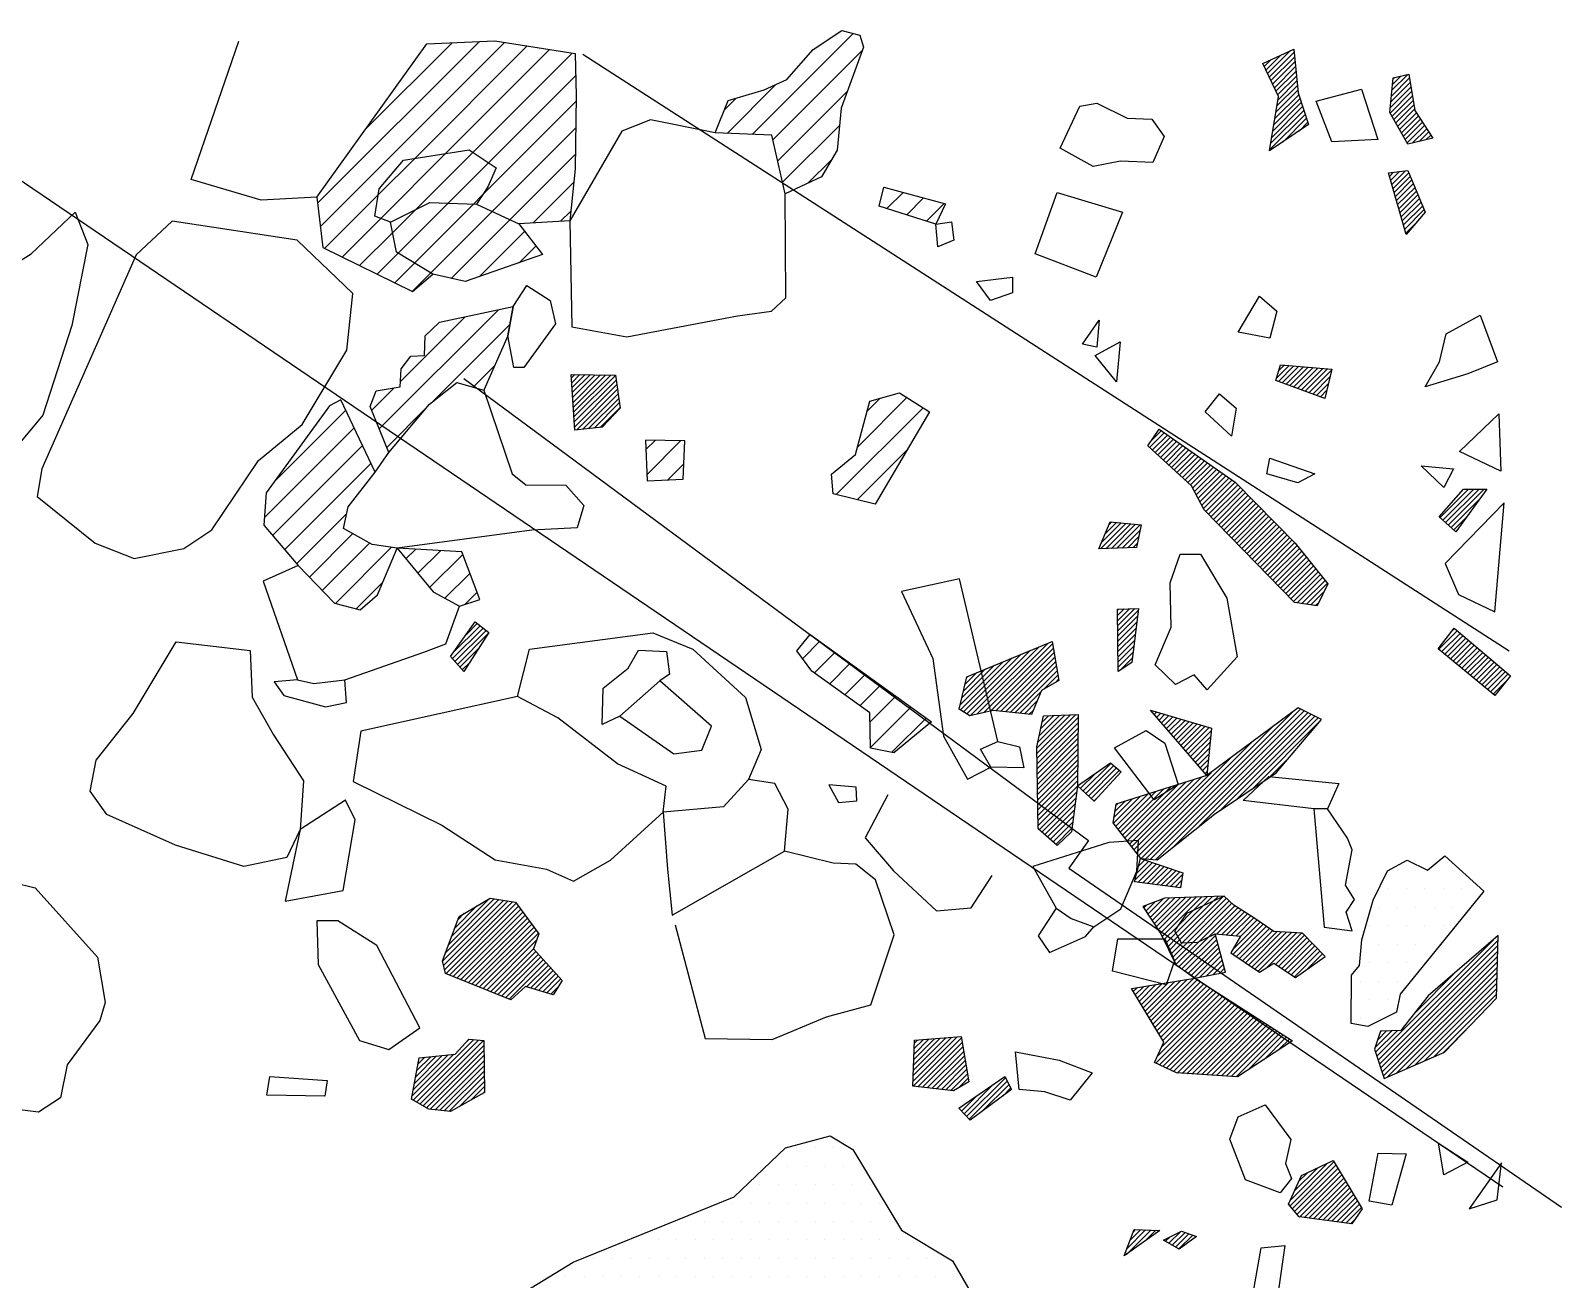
# Model space of a CAD drawing. Header units: metres. Extents: x -0.01 to 2.04, y -21.3 to -18.99.
# Drawn here: x 1.007 to 2.042, y -19.839 to -18.994 of the extents above; entities that cross this region are included whole.
import ezdxf

# ---------------------------------------------------------------- set-up
doc = ezdxf.new("R2010")
doc.units = ezdxf.units.M
doc.header["$LTSCALE"] = 25
doc.header["$MEASUREMENT"] = 0
doc.linetypes.add('STRICHPUNKTX2', pattern=[2, 1, -0.5, 0, -0.5])
doc.layers.get('0').update_dxf_attribs({"linetype": 'CONTINUOUS'})
for name, color, linetype in [('FEUER', 1, 'CONTINUOUS'), ('GRABUNGSGRENZE', 3, 'STRICHPUNKTX2'), ('KNOCHEN', 2, 'CONTINUOUS'), ('KNOCHENSCHRAFF', 2, 'CONTINUOUS'), ('STEINE', 4, 'CONTINUOUS'), ('STEINESCHRAFF', 4, 'CONTINUOUS')]:
    doc.layers.add(name, color=color, linetype=linetype)

# ---------------------------------------------------------------- blocks, each defined once
blk = doc.blocks.new('*X0')
at = {"color": 0}
for p, q in [((120.07, -1911.09), (131.02, -1900.15)), ((120.26, -1912.67), (132.72, -1900.21)), ((123.35, -1906.04), (129.17, -1900.23)), ((126.62, -1908.08), (134.25, -1900.45)), ((128.73, -1907.74), (135.77, -1900.69)), ((130.58, -1907.66), (137.3, -1900.94)), ((131.64, -1908.37), (137.53, -1902.47)), ((131.22, -1910.55), (137.55, -1904.22)), ((131.89, -1911.65), (137.53, -1906.01)), ((124.35, -1912.12), (128.73, -1907.74)), ((126.71, -1911.53), (130.58, -1907.66)), ((133.09, -1912.21), (137.51, -1907.79)), ((124.19, -1910.51), (126.62, -1908.08)), ((128.91, -1911.09), (131.64, -1908.37)), ((134.65, -1912.43), (137.41, -1909.67)), ((120.54, -1914.16), (124.19, -1910.51)), ((130.62, -1911.15), (131.22, -1910.55)), ((125.16, -1913.08), (126.71, -1911.53)), ((125.53, -1914.48), (128.91, -1911.09)), ((126.63, -1915.14), (130.62, -1911.15)), ((127.73, -1915.81), (131.89, -1911.65)), ((136.52, -1912.32), (137.21, -1911.64)), ((121.73, -1914.74), (124.35, -1912.12)), ((129.12, -1916.18), (133.09, -1912.21)), ((131, -1916.07), (134.08, -1913)), ((122.92, -1915.32), (125.16, -1913.08)), ((133.71, -1915.13), (134.85, -1913.99)), ((124.11, -1915.9), (125.53, -1914.48)), ((125.29, -1916.48), (126.63, -1915.14)), ((126.48, -1917.06), (127.73, -1915.81)), ((124.24, -1926.37), (132.31, -1918.3)), ((125.68, -1923.16), (130.06, -1918.78)), ((127.77, -1924.61), (133.1, -1919.28)), ((130.6, -1923.54), (132.05, -1922.09)), ((123.73, -1925.11), (125.25, -1923.59)), ((156.62, -1927.57), (159.95, -1924.24)), ((157.27, -1925.16), (158.14, -1924.29)), ((117.16, -1929.92), (121.98, -1925.1)), ((124.76, -1927.62), (127.52, -1924.86)), ((155.16, -1930.8), (161.04, -1924.93)), ((116.47, -1932.37), (122.55, -1926.29)), ((117.03, -1933.58), (123.12, -1927.49)), ((142.29, -1927.76), (142.93, -1927.13)), ((142.35, -1929.47), (144.66, -1927.16)), ((156.58, -1931.16), (159.98, -1927.75)), ((117.85, -1934.53), (123.69, -1928.69)), ((143.78, -1929.81), (144.86, -1928.74)), ((118.67, -1935.48), (122.04, -1932.11)), ((119.53, -1936.39), (122.46, -1933.45)), ((120.39, -1937.29), (123.6, -1934.08)), ((121.28, -1938.17), (125.07, -1934.38)), ((126.05, -1935.16), (126.71, -1934.51)), ((126.85, -1936.13), (128.38, -1934.61)), ((127.65, -1937.1), (129.89, -1934.86)), ((122.68, -1938.54), (124.48, -1936.74)), ((128.69, -1937.83), (130.38, -1936.14)), ((130.05, -1938.23), (130.87, -1937.42))]:
    blk.add_line(p, q, dxfattribs=at)
blk = doc.blocks.new('*X1')
at = {"color": 0}
for p, q in [((149.48, -1906.44), (156.31, -1899.61)), ((150.87, -1906.81), (156.95, -1900.73)), ((147.78, -1906.37), (151.07, -1903.07)), ((151.2, -1908.24), (155.91, -1903.54)), ((147.6, -1904.78), (148.39, -1903.99)), ((151.53, -1909.68), (155.38, -1905.83)), ((153.25, -1909.73), (154.88, -1908.11)), ((158.6, -1911.45), (159.69, -1910.37)), ((159.94, -1911.88), (161.08, -1910.74)), ((161.28, -1912.31), (162.47, -1911.12)), ((152.88, -1941.92), (154.06, -1940.74)), ((153.68, -1942.89), (155.09, -1941.48)), ((154.71, -1943.63), (156.11, -1942.22)), ((155.74, -1944.37), (157.14, -1942.97)), ((156.77, -1945.1), (158.17, -1943.71)), ((157.44, -1946.2), (159.19, -1944.45)), ((157.48, -1947.93), (160.22, -1945.19)), ((158.93, -1948.25), (161.25, -1945.93))]:
    blk.add_line(p, q, dxfattribs=at)
blk = doc.blocks.new('*X2')
at = {"color": 0}
for p, q in [((184.12, -1901.84), (184.59, -1901.38)), ((184.24, -1902.08), (185.24, -1901.07)), ((184.35, -1902.32), (185.9, -1900.77)), ((184.46, -1902.56), (186.14, -1900.89)), ((184.58, -1902.8), (186.17, -1901.21)), ((184.69, -1903.04), (186.2, -1901.53)), ((184.81, -1903.28), (186.24, -1901.85)), ((184.92, -1903.52), (186.27, -1902.17)), ((185.03, -1903.76), (186.3, -1902.49)), ((192.73, -1903.84), (193.95, -1902.62)), ((192.76, -1903.45), (193.84, -1902.38)), ((192.8, -1903.07), (193.38, -1902.49)), ((192.83, -1902.68), (192.91, -1902.6)), ((184.92, -1904.94), (186.4, -1903.45)), ((184.99, -1904.51), (186.37, -1903.13)), ((185.06, -1904.09), (186.33, -1902.81)), ((192.65, -1904.99), (194.1, -1903.53)), ((192.66, -1904.62), (194.05, -1903.23)), ((192.7, -1904.23), (194, -1902.92)), ((184.63, -1906.64), (186.72, -1904.55)), ((184.7, -1906.21), (186.63, -1904.28)), ((184.77, -1905.79), (186.55, -1904.01)), ((184.84, -1905.36), (186.46, -1903.75)), ((192.78, -1905.21), (194.15, -1903.83)), ((192.9, -1905.44), (194.2, -1904.14)), ((193.03, -1905.66), (194.25, -1904.44)), ((193.16, -1905.89), (194.3, -1904.74)), ((184.49, -1907.49), (186.9, -1905.08)), ((184.56, -1907.06), (186.81, -1904.81)), ((185.4, -1906.93), (186.99, -1905.34)), ((186.48, -1906.21), (187.08, -1905.61)), ((193.29, -1906.11), (194.42, -1904.98)), ((193.42, -1906.34), (194.56, -1905.19)), ((193.55, -1906.56), (194.7, -1905.41)), ((193.67, -1906.79), (194.84, -1905.62)), ((193.8, -1907.01), (194.98, -1905.84)), ((194.14, -1907.03), (195.12, -1906.05)), ((194.6, -1906.92), (195.26, -1906.27)), ((195.07, -1906.81), (195.4, -1906.48)), ((192.76, -1909.83), (193.68, -1908.9)), ((192.6, -1909.28), (192.88, -1908.99)), ((192.68, -1909.55), (193.28, -1908.95)), ((192.84, -1910.1), (193.91, -1909.03)), ((192.92, -1910.37), (194.01, -1909.28)), ((193, -1910.65), (194.12, -1909.52)), ((193.08, -1910.92), (194.22, -1909.77)), ((193.15, -1911.19), (194.33, -1910.02)), ((193.23, -1911.47), (194.43, -1910.27)), ((193.31, -1911.74), (194.53, -1910.52)), ((193.39, -1912.02), (194.64, -1910.77)), ((193.47, -1912.29), (194.74, -1911.02)), ((193.55, -1912.56), (194.85, -1911.27)), ((193.63, -1912.84), (194.95, -1911.52)), ((193.71, -1913.11), (194.42, -1912.41)), ((184.97, -1922.92), (185.81, -1922.07)), ((185.09, -1923.15), (186.14, -1922.1)), ((185.11, -1922.42), (185.49, -1922.04)), ((185.35, -1923.25), (186.46, -1922.13)), ((185.6, -1923.34), (186.79, -1922.16)), ((185.86, -1923.44), (187.11, -1922.19)), ((186.12, -1923.53), (187.44, -1922.22)), ((186.38, -1923.63), (187.76, -1922.25)), ((186.64, -1923.72), (188.09, -1922.27)), ((186.89, -1923.82), (188.41, -1922.3)), ((187.15, -1923.92), (188.67, -1922.39)), ((187.41, -1924.01), (188.57, -1922.85)), ((187.67, -1924.11), (188.46, -1923.31)), ((187.93, -1924.2), (188.35, -1923.77)), ((188.18, -1924.3), (188.25, -1924.23)), ((176.51, -1927.13), (177.16, -1926.49)), ((176.37, -1927.62), (177.36, -1926.63)), ((176.56, -1927.79), (177.57, -1926.78)), ((176.74, -1927.96), (177.78, -1926.92)), ((176.93, -1928.13), (177.99, -1927.07)), ((177.11, -1928.3), (178.2, -1927.21)), ((177.3, -1928.47), (178.41, -1927.36)), ((177.48, -1928.64), (178.62, -1927.5)), ((177.67, -1928.81), (178.82, -1927.65)), ((177.85, -1928.97), (179.03, -1927.79)), ((178.03, -1929.14), (179.24, -1927.94)), ((178.22, -1929.31), (179.45, -1928.08)), ((178.4, -1929.48), (179.66, -1928.23)), ((178.59, -1929.65), (179.87, -1928.37)), ((178.77, -1929.82), (180.08, -1928.52)), ((178.96, -1929.99), (180.28, -1928.66)), ((179.14, -1930.16), (180.49, -1928.81)), ((179.28, -1930.37), (180.7, -1928.95)), ((179.41, -1930.6), (180.91, -1929.1)), ((179.53, -1930.83), (181.12, -1929.24)), ((179.65, -1931.06), (181.33, -1929.39)), ((179.77, -1931.29), (181.54, -1929.53)), ((179.9, -1931.52), (181.75, -1929.68)), ((180.02, -1931.75), (181.95, -1929.82)), ((180.17, -1931.95), (182.16, -1929.97)), ((180.35, -1932.13), (182.34, -1930.14)), ((180.52, -1932.31), (182.51, -1930.32)), ((180.7, -1932.49), (182.69, -1930.5)), ((196.02, -1932.37), (197.95, -1930.44)), ((196.2, -1932.54), (198.3, -1930.44)), ((196.39, -1932.71), (198.66, -1930.44)), ((196.57, -1932.88), (199.01, -1930.44)), ((180.87, -1932.67), (182.86, -1930.68)), ((181.05, -1932.85), (183.04, -1930.86)), ((181.22, -1933.03), (183.21, -1931.03)), ((181.39, -1933.21), (183.39, -1931.21)), ((181.57, -1933.39), (183.57, -1931.39)), ((181.74, -1933.57), (183.74, -1931.57)), ((196.76, -1933.05), (198.69, -1931.12)), ((173.1, -1934.07), (174.45, -1932.73)), ((173.36, -1933.47), (174.13, -1932.7)), ((173.61, -1932.86), (173.81, -1932.66)), ((181.92, -1933.75), (183.92, -1931.75)), ((182.09, -1933.93), (184.09, -1931.92)), ((182.27, -1934.1), (184.27, -1932.1)), ((182.44, -1934.28), (184.44, -1932.28)), ((182.62, -1934.46), (184.62, -1932.46)), ((182.79, -1934.64), (184.79, -1932.64)), ((196.94, -1933.22), (197.77, -1932.39)), ((173.05, -1934.48), (174.77, -1932.76)), ((173.42, -1934.47), (175.09, -1932.79)), ((173.79, -1934.45), (175.42, -1932.82)), ((174.15, -1934.44), (175.74, -1932.85)), ((174.52, -1934.43), (175.71, -1933.23)), ((174.89, -1934.41), (175.62, -1933.68)), ((182.96, -1934.82), (184.97, -1932.82)), ((183.14, -1935), (185.14, -1932.99)), ((183.31, -1935.18), (185.32, -1933.17)), ((183.49, -1935.36), (185.5, -1933.35)), ((183.66, -1935.54), (185.67, -1933.53)), ((183.84, -1935.72), (185.85, -1933.71)), ((175.26, -1934.4), (175.53, -1934.12)), ((184.01, -1935.9), (186.02, -1933.88)), ((184.18, -1936.08), (186.2, -1934.06)), ((184.36, -1936.25), (186.36, -1934.26)), ((184.53, -1936.43), (186.51, -1934.45)), ((184.71, -1936.61), (186.67, -1934.65)), ((184.88, -1936.79), (186.83, -1934.85)), ((185.06, -1936.97), (186.98, -1935.04)), ((185.23, -1937.15), (187.14, -1935.24)), ((185.41, -1937.33), (187.3, -1935.44)), ((185.58, -1937.51), (187.45, -1935.63)), ((185.75, -1937.69), (187.61, -1935.83)), ((185.93, -1937.87), (187.77, -1936.03)), ((186.1, -1938.05), (187.92, -1936.23)), ((186.36, -1938.14), (188.08, -1936.42)), ((186.67, -1938.19), (188.24, -1936.62)), ((186.98, -1938.23), (188.39, -1936.82)), ((187.29, -1938.27), (188.14, -1937.42)), ((174.2, -1938.63), (174.27, -1938.56)), ((174.21, -1939.68), (175.37, -1938.52)), ((174.21, -1939.33), (175.01, -1938.54)), ((174.21, -1938.98), (174.64, -1938.55)), ((174.22, -1940.03), (175.61, -1938.64)), ((187.6, -1938.31), (187.81, -1938.11)), ((174.22, -1940.38), (175.56, -1939.04)), ((174.22, -1940.73), (175.51, -1939.45)), ((174.23, -1941.08), (175.46, -1939.85)), ((196.84, -1940.04), (196.99, -1939.88)), ((164.68, -1945.68), (169.5, -1940.86)), ((165.13, -1945.58), (169.79, -1940.92)), ((174.23, -1941.43), (175.41, -1940.26)), ((174.24, -1941.78), (175.36, -1940.66)), ((195.95, -1941.28), (197.19, -1940.04)), ((196.14, -1941.44), (197.38, -1940.21)), ((196.34, -1941.6), (197.57, -1940.37)), ((196.53, -1941.76), (197.76, -1940.53)), ((196.72, -1941.92), (197.95, -1940.69)), ((196.92, -1942.08), (198.15, -1940.85)), ((197.11, -1942.24), (198.34, -1941.01)), ((163.57, -1945.38), (167.08, -1941.86)), ((163.78, -1945.52), (167.69, -1941.61)), ((164, -1945.65), (168.29, -1941.36)), ((164.22, -1945.78), (168.9, -1941.11)), ((165.59, -1945.48), (169.85, -1941.22)), ((165.97, -1945.45), (169.9, -1941.52)), ((166.29, -1945.48), (169.95, -1941.82)), ((174.24, -1942.13), (175.31, -1941.06)), ((174.24, -1942.48), (175.25, -1941.47)), ((174.36, -1942.72), (175.2, -1941.87)), ((197.3, -1942.4), (198.53, -1941.17)), ((197.5, -1942.56), (198.72, -1941.34)), ((197.69, -1942.72), (198.91, -1941.5)), ((197.88, -1942.88), (199.11, -1941.66)), ((198.08, -1943.04), (199.3, -1941.82)), ((198.27, -1943.2), (199.49, -1941.98)), ((163.56, -1945.03), (166.48, -1942.11)), ((163.67, -1944.57), (165.88, -1942.36)), ((163.78, -1944.11), (165.27, -1942.61)), ((163.89, -1943.64), (164.67, -1942.86)), ((166.61, -1945.51), (170, -1942.13)), ((166.93, -1945.55), (170.05, -1942.43)), ((167.26, -1945.58), (170.11, -1942.73)), ((169.23, -1943.96), (170.16, -1943.03)), ((198.46, -1943.36), (199.68, -1942.14)), ((198.66, -1943.52), (199.87, -1942.31)), ((198.85, -1943.68), (200.07, -1942.47)), ((199.04, -1943.84), (200.26, -1942.63)), ((199.24, -1944), (200.45, -1942.79)), ((199.43, -1944.16), (200.64, -1942.95)), ((164, -1943.18), (164.06, -1943.11)), ((170.04, -1943.5), (170.21, -1943.33)), ((199.62, -1944.32), (200.46, -1943.49)), ((167.58, -1945.61), (168.99, -1944.19)), ((167.9, -1945.64), (168.75, -1944.79)), ((168.22, -1945.67), (168.51, -1945.39))]:
    blk.add_line(p, q, dxfattribs=at)
blk = doc.blocks.new('*X3')
at = {"color": 0}
for p, q in [((168.74, -1947.98), (171.01, -1945.72)), ((168.75, -1948.33), (171.38, -1945.7)), ((168.75, -1948.68), (171.54, -1945.89)), ((168.81, -1947.56), (170.64, -1945.73)), ((168.91, -1947.11), (170.27, -1945.75)), ((169.01, -1946.65), (169.9, -1945.76)), ((169.11, -1946.2), (169.53, -1945.78)), ((176.11, -1955.46), (186.03, -1945.54)), ((176.43, -1955.49), (186.59, -1945.34)), ((176.53, -1945.5), (176.59, -1945.44)), ((176.69, -1945.69), (176.86, -1945.52)), ((176.76, -1955.52), (186.83, -1945.45)), ((176.85, -1945.88), (177.13, -1945.6)), ((177.02, -1946.07), (177.41, -1945.68)), ((177.18, -1946.26), (177.68, -1945.76)), ((177.34, -1946.45), (177.95, -1945.84)), ((177.51, -1946.64), (178.22, -1945.93)), ((177.67, -1946.83), (178.5, -1946.01)), ((177.83, -1947.02), (178.77, -1946.09)), ((177.98, -1954.65), (187.07, -1945.57)), ((178, -1947.21), (179.04, -1946.17)), ((179.75, -1953.23), (187.31, -1945.68)), ((181.22, -1952.12), (187.54, -1945.8)), ((182.29, -1951.4), (187.78, -1945.91)), ((168.76, -1949.03), (171.54, -1946.25)), ((168.76, -1949.37), (171.53, -1946.61)), ((168.77, -1949.72), (171.53, -1946.96)), ((175.79, -1955.43), (184.66, -1946.56)), ((178.16, -1947.4), (179.31, -1946.25)), ((178.32, -1947.59), (179.59, -1946.33)), ((178.49, -1947.78), (179.86, -1946.41)), ((178.65, -1947.97), (180.13, -1946.49)), ((178.82, -1948.16), (180.4, -1946.57)), ((178.98, -1948.35), (180.54, -1946.79)), ((179.14, -1948.54), (180.51, -1947.18)), ((183.36, -1950.69), (187.83, -1946.21)), ((168.78, -1950.07), (171.52, -1947.32)), ((168.78, -1950.42), (171.52, -1947.68)), ((168.79, -1950.76), (171.52, -1948.04)), ((175.62, -1955.25), (183.29, -1947.57)), ((179.31, -1948.73), (180.47, -1947.57)), ((179.47, -1948.92), (180.43, -1947.96)), ((168.79, -1951.11), (171.51, -1948.39)), ((168.8, -1951.46), (171.51, -1948.75)), ((168.81, -1951.81), (171.5, -1949.11)), ((171.86, -1950.87), (173.76, -1948.98)), ((172.05, -1951.04), (173.95, -1949.14)), ((172.23, -1951.21), (174.14, -1949.31)), ((175.46, -1955.05), (181.92, -1948.59)), ((179.63, -1949.11), (180.39, -1948.35)), ((179.8, -1949.3), (180.36, -1948.74)), ((179.96, -1949.49), (180.32, -1949.13)), ((184.43, -1949.97), (185.88, -1948.53)), ((168.81, -1952.15), (171.5, -1949.47)), ((168.82, -1952.5), (171.5, -1949.83)), ((168.82, -1952.85), (171.49, -1950.18)), ((171.68, -1950.71), (172.7, -1949.68)), ((172.42, -1951.38), (174.33, -1949.47)), ((174.84, -1954.26), (178.82, -1950.28)), ((175, -1954.46), (179.33, -1950.12)), ((175.15, -1954.65), (179.85, -1949.96)), ((175.31, -1954.85), (180.55, -1949.61)), ((180.12, -1949.68), (180.28, -1949.53)), ((168.83, -1953.2), (171.49, -1950.54)), ((168.89, -1953.49), (171.43, -1950.95)), ((169.08, -1953.65), (171.38, -1951.36)), ((171.49, -1950.54), (171.51, -1950.52)), ((173.91, -1953.07), (175.73, -1951.24)), ((174.06, -1953.27), (176.25, -1951.08)), ((174.22, -1953.47), (176.76, -1950.92)), ((174.37, -1953.66), (177.28, -1950.76)), ((174.53, -1953.86), (177.79, -1950.6)), ((174.68, -1954.06), (178.31, -1950.44)), ((169.27, -1953.82), (171.32, -1951.76)), ((169.46, -1953.98), (171.27, -1952.17)), ((172.6, -1951.55), (172.76, -1951.39)), ((173.93, -1952.69), (175.22, -1951.41)), ((174, -1952.27), (174.7, -1951.57)), ((174.07, -1951.85), (174.19, -1951.73)), ((169.64, -1954.15), (171.22, -1952.58)), ((169.83, -1954.32), (171.16, -1952.99)), ((170.02, -1954.48), (171.11, -1953.39)), ((175.63, -1955.95), (176.05, -1955.53)), ((175.75, -1955.47), (175.78, -1955.44)), ((175.38, -1956.9), (176.57, -1955.71)), ((175.5, -1956.42), (176.31, -1955.62)), ((175.59, -1957.04), (176.84, -1955.8)), ((175.91, -1957.08), (177.1, -1955.89)), ((176.22, -1957.12), (177.36, -1955.98)), ((176.53, -1957.16), (177.63, -1956.07)), ((176.84, -1957.21), (177.89, -1956.16)), ((177.15, -1957.25), (178.16, -1956.25)), ((177.47, -1957.29), (178.42, -1956.34)), ((177.78, -1957.33), (178.6, -1956.51)), ((178.09, -1957.37), (178.53, -1956.93)), ((178.4, -1957.41), (178.47, -1957.35)), ((178.15, -1960.5), (180.02, -1958.62)), ((178.27, -1960.72), (180.68, -1958.32)), ((178.4, -1960.95), (181.33, -1958.02)), ((178.57, -1961.14), (181.57, -1958.13)), ((178.94, -1961.12), (181.76, -1958.3)), ((179.31, -1961.1), (181.94, -1958.47)), ((179.72, -1961.05), (182.13, -1958.63)), ((178.24, -1960.06), (179.37, -1958.92)), ((180.4, -1960.72), (182.35, -1958.77)), ((180.93, -1960.54), (182.56, -1958.91)), ((181.25, -1960.57), (182.78, -1959.05)), ((181.58, -1960.6), (182.99, -1959.19)), ((181.9, -1960.63), (183.21, -1959.32)), ((182.23, -1960.66), (183.42, -1959.46)), ((182.5, -1960.74), (183.63, -1959.61)), ((181.98, -1961.61), (183.84, -1959.75)), ((182.03, -1961.92), (184.05, -1959.89)), ((182.24, -1962.06), (184.26, -1960.04)), ((182.45, -1962.21), (184.48, -1960.18)), ((182.66, -1962.35), (184.69, -1960.32)), ((182.87, -1962.49), (184.97, -1960.39)), ((183.08, -1962.64), (185.3, -1960.41)), ((183.29, -1962.78), (185.64, -1960.43)), ((183.5, -1962.92), (185.98, -1960.45)), ((183.71, -1963.07), (186.31, -1960.47)), ((184.33, -1962.8), (186.65, -1960.48)), ((184.89, -1962.6), (186.85, -1960.63)), ((185.1, -1962.74), (187.02, -1960.81)), ((185.31, -1962.88), (187.2, -1960.99)), ((185.53, -1963.02), (187.37, -1961.17)), ((185.74, -1963.16), (187.55, -1961.35)), ((185.95, -1963.3), (187.72, -1961.53)), ((186.17, -1963.44), (187.89, -1961.71)), ((191.75, -1968.82), (199.63, -1960.93)), ((191.84, -1969.08), (199.95, -1960.97)), ((191.93, -1969.35), (199.94, -1961.33)), ((192.01, -1969.61), (199.93, -1961.7)), ((187.02, -1962.94), (188.07, -1961.89)), ((192.1, -1969.88), (199.92, -1962.06)), ((192.19, -1970.14), (199.91, -1962.42)), ((176.06, -1965.77), (178.07, -1963.76)), ((176.19, -1965.99), (178.49, -1963.69)), ((176.33, -1966.21), (178.91, -1963.62)), ((176.46, -1966.43), (179.34, -1963.55)), ((176.59, -1966.65), (179.59, -1963.65)), ((176.73, -1966.87), (179.81, -1963.78)), ((192.44, -1970.24), (199.9, -1962.78)), ((193.07, -1969.97), (199.89, -1963.15)), ((193.7, -1969.7), (199.88, -1963.51)), ((194.22, -1965.99), (197.14, -1963.07)), ((175.26, -1964.44), (175.53, -1964.18)), ((175.39, -1964.66), (175.95, -1964.11)), ((175.53, -1964.89), (176.37, -1964.04)), ((175.66, -1965.11), (176.8, -1963.97)), ((175.79, -1965.33), (177.22, -1963.9)), ((175.93, -1965.55), (177.64, -1963.83)), ((176.79, -1969.28), (181.32, -1964.75)), ((176.86, -1967.09), (180.03, -1963.92)), ((176.9, -1968.81), (181.1, -1964.61)), ((176.99, -1967.31), (180.24, -1964.06)), ((177.12, -1967.53), (180.46, -1964.2)), ((177.19, -1968.17), (180.89, -1964.47)), ((177.26, -1967.75), (180.67, -1964.34)), ((194.32, -1969.42), (199.87, -1963.87)), ((194.95, -1969.15), (199.87, -1964.23)), ((195.58, -1968.87), (199.86, -1964.6)), ((177.03, -1969.39), (181.53, -1964.89)), ((177.27, -1969.51), (181.75, -1965.03)), ((177.51, -1969.62), (181.97, -1965.16)), ((177.75, -1969.74), (182.18, -1965.3)), ((177.98, -1969.85), (182.4, -1965.44)), ((178.23, -1969.96), (182.61, -1965.58)), ((178.57, -1969.98), (182.83, -1965.72)), ((178.9, -1970), (183.04, -1965.85)), ((179.23, -1970.02), (183.26, -1965.99)), ((179.56, -1970.04), (183.47, -1966.13)), ((179.9, -1970.06), (183.69, -1966.27)), ((180.23, -1970.08), (183.91, -1966.41)), ((180.56, -1970.1), (184.12, -1966.54)), ((180.9, -1970.12), (184.34, -1966.68)), ((181.23, -1970.14), (184.55, -1966.82)), ((196.21, -1968.6), (198.02, -1966.78)), ((160.37, -1970.5), (163.35, -1967.51)), ((160.37, -1970.85), (163.64, -1967.58)), ((160.38, -1970.13), (162.97, -1967.54)), ((160.39, -1969.77), (162.59, -1967.57)), ((160.41, -1969.4), (162.2, -1967.6)), ((160.42, -1969.03), (161.82, -1967.63)), ((160.43, -1968.67), (161.43, -1967.67)), ((160.44, -1968.3), (161.05, -1967.7)), ((160.46, -1967.94), (160.67, -1967.73)), ((160.69, -1970.89), (163.69, -1967.89)), ((181.56, -1970.17), (184.77, -1966.96)), ((181.89, -1970.19), (184.98, -1967.1)), ((182.23, -1970.21), (185.2, -1967.23)), ((183.06, -1969.72), (185.41, -1967.37)), ((184.09, -1969.05), (185.63, -1967.51)), ((185.12, -1968.37), (185.85, -1967.65)), ((191.63, -1968.23), (192.77, -1967.09)), ((191.66, -1968.55), (193.14, -1967.08)), ((191.81, -1967.7), (192.4, -1967.1)), ((191.98, -1967.17), (192.04, -1967.11)), ((161, -1970.92), (163.74, -1968.19)), ((161.32, -1970.96), (163.79, -1968.49)), ((161.64, -1970.99), (163.84, -1968.8)), ((161.96, -1971.03), (163.89, -1969.1)), ((162.28, -1971.07), (163.94, -1969.4)), ((162.59, -1971.1), (163.99, -1969.71)), ((162.91, -1971.14), (164.04, -1970.01)), ((163.44, -1970.96), (164.09, -1970.31)), ((163.82, -1972.71), (165.79, -1970.73)), ((163.99, -1972.89), (166.61, -1970.27)), ((164.16, -1973.07), (166.73, -1970.5)), ((165.05, -1972.54), (166.86, -1970.73)), ((166.43, -1971.51), (166.98, -1970.96)), ((163.64, -1972.53), (164.66, -1971.51)), ((163.47, -1972.34), (163.53, -1972.28)), ((185.87, -1978.94), (188.84, -1975.97)), ((185.89, -1978.57), (188.4, -1976.06)), ((186.02, -1979.14), (188.97, -1976.19)), ((186.18, -1977.92), (187.72, -1976.38)), ((186.18, -1979.33), (189.11, -1976.41)), ((186.34, -1979.52), (189.24, -1976.63)), ((186.46, -1977.28), (187.05, -1976.7)), ((186.52, -1979.7), (189.37, -1976.85)), ((186.84, -1979.74), (189.51, -1977.07)), ((187.15, -1979.78), (189.64, -1977.29)), ((187.46, -1979.82), (189.77, -1977.51)), ((187.77, -1979.86), (189.91, -1977.73)), ((188.09, -1979.9), (190.04, -1977.95)), ((188.4, -1979.94), (190.17, -1978.17)), ((188.71, -1979.98), (190.31, -1978.39)), ((189.03, -1980.02), (190.44, -1978.61)), ((189.34, -1980.06), (190.58, -1978.83)), ((189.65, -1980.11), (190.71, -1979.05)), ((189.96, -1980.15), (190.27, -1979.84)), ((174.8, -1982.23), (176.45, -1980.58)), ((174.85, -1981.83), (176.1, -1980.57)), ((175.06, -1981.26), (175.76, -1980.56)), ((175.27, -1980.7), (175.42, -1980.55)), ((176.07, -1981.31), (176.79, -1980.59)), ((177.45, -1981.34), (177.76, -1981.04)), ((177.68, -1981.47), (178.46, -1980.69)), ((177.9, -1981.6), (178.77, -1980.74)), ((178.13, -1981.73), (179.03, -1980.83)), ((178.35, -1981.86), (179.29, -1980.92))]:
    blk.add_line(p, q, dxfattribs=at)
blk = doc.blocks.new('*X4')
at = {"color": 0}
for p, q in [((175.97, -1958.78), (176.16, -1958.6)), ((176.11, -1959), (176.73, -1958.38)), ((176.25, -1959.21), (177.29, -1958.17)), ((176.4, -1959.42), (177.69, -1958.12)), ((176.54, -1959.63), (178.06, -1958.11)), ((176.68, -1959.85), (178.43, -1958.09)), ((176.82, -1960.06), (178.8, -1958.08)), ((176.96, -1960.27), (179.16, -1958.07)), ((177.1, -1960.48), (179.53, -1958.05)), ((177.22, -1960.71), (179.9, -1958.04)), ((179.37, -1958.92), (180.26, -1958.03)), ((180.02, -1958.62), (180.63, -1958.01)), ((180.68, -1958.32), (181, -1958)), ((181.33, -1958.02), (181.37, -1957.99)), ((177.34, -1960.95), (178.24, -1960.06)), ((177.45, -1961.19), (178.15, -1960.5)), ((178.56, -1962.91), (180.83, -1960.64)), ((177.57, -1961.43), (178.27, -1960.72)), ((177.69, -1961.67), (178.4, -1960.95)), ((177.8, -1961.9), (178.57, -1961.14)), ((177.92, -1962.14), (178.94, -1961.12)), ((178.03, -1962.38), (179.31, -1961.1)), ((178.15, -1962.62), (179.72, -1961.05)), ((178.35, -1962.77), (180.4, -1960.72)), ((178.76, -1963.06), (180.91, -1960.92)), ((178.97, -1963.21), (180.98, -1961.2)), ((179.18, -1963.36), (181.06, -1961.48)), ((179.38, -1963.51), (181.13, -1961.75)), ((179.77, -1963.47), (181.21, -1962.03)), ((180.21, -1963.38), (181.29, -1962.31)), ((180.65, -1963.3), (181.36, -1962.59)), ((181.09, -1963.21), (181.44, -1962.86))]:
    blk.add_line(p, q, dxfattribs=at)
blk = doc.blocks.new('*X5')
at = {"color": 0}
for p, q in [((137.25, -1922.91), (137.47, -1922.68)), ((137.27, -1923.24), (137.82, -1922.69)), ((137.29, -1923.57), (138.17, -1922.69)), ((137.31, -1923.9), (138.52, -1922.7)), ((137.33, -1924.24), (138.86, -1922.71)), ((137.36, -1924.57), (139.21, -1922.71)), ((137.38, -1924.9), (139.56, -1922.72)), ((137.4, -1925.23), (139.91, -1922.73)), ((137.42, -1925.56), (140.24, -1922.75)), ((137.44, -1925.89), (140.28, -1923.06)), ((137.47, -1926.23), (140.32, -1923.37)), ((137.61, -1926.43), (140.36, -1923.68)), ((138.01, -1926.39), (140.41, -1923.99)), ((138.41, -1926.35), (140.45, -1924.3)), ((138.8, -1926.3), (140.49, -1924.61)), ((139.2, -1926.26), (140.53, -1924.93)), ((129.19, -1941.92), (131.27, -1939.84)), ((129.23, -1941.53), (131.07, -1939.69)), ((130.14, -1940.27), (130.87, -1939.54)), ((129.36, -1942.11), (131.47, -1940)), ((129.53, -1942.3), (131.62, -1940.2)), ((129.69, -1942.48), (131, -1941.17)), ((129.86, -1942.67), (130.39, -1942.14)), ((128.53, -1962.38), (132.65, -1958.27)), ((128.6, -1962.67), (132.96, -1958.31)), ((128.66, -1962.96), (133.26, -1958.36)), ((128.71, -1961.85), (132.34, -1958.22)), ((128.75, -1963.23), (133.52, -1958.46)), ((128.93, -1961.28), (132.03, -1958.17)), ((129.14, -1960.72), (131.7, -1958.15)), ((129, -1963.33), (133.67, -1958.66)), ((129.25, -1963.43), (133.82, -1958.86)), ((129.35, -1960.15), (130.85, -1958.65)), ((129.5, -1963.54), (133.97, -1959.07)), ((129.56, -1959.59), (130, -1959.14)), ((129.75, -1963.64), (134.12, -1959.27)), ((130, -1963.74), (134.27, -1959.47)), ((130.26, -1963.84), (134.42, -1959.68)), ((130.51, -1963.94), (134.57, -1959.88)), ((130.76, -1964.04), (134.72, -1960.08)), ((131.01, -1964.15), (134.87, -1960.29)), ((131.26, -1964.25), (135.02, -1960.49)), ((131.52, -1964.35), (134.89, -1960.97)), ((131.77, -1964.45), (134.7, -1961.52)), ((132.02, -1964.55), (134.85, -1961.72)), ((132.27, -1964.65), (135.02, -1961.91)), ((132.52, -1964.76), (135.18, -1962.1)), ((132.78, -1964.86), (135.35, -1962.28)), ((133.03, -1964.96), (135.52, -1962.47)), ((134.22, -1964.12), (135.69, -1962.65)), ((134.49, -1964.2), (135.85, -1962.84)), ((134.76, -1964.28), (136.02, -1963.02)), ((135.03, -1964.37), (136.19, -1963.21)), ((135.31, -1964.45), (136.36, -1963.4)), ((135.58, -1964.53), (136.53, -1963.58)), ((135.85, -1964.61), (136.37, -1964.09)), ((126.54, -1971.8), (130.65, -1967.69)), ((126.77, -1971.92), (130.97, -1967.72)), ((126.99, -1972.05), (131.29, -1967.76)), ((130.04, -1967.95), (130.33, -1967.66)), ((126.46, -1971.52), (129.3, -1968.68)), ((126.54, -1971.09), (128.91, -1968.72)), ((126.62, -1970.66), (128.51, -1968.76)), ((126.7, -1970.23), (128.12, -1968.8)), ((126.78, -1969.79), (127.73, -1968.85)), ((126.86, -1969.36), (127.33, -1968.89)), ((127.22, -1972.18), (131.32, -1968.08)), ((127.45, -1972.31), (131.33, -1968.43)), ((127.7, -1972.4), (131.33, -1968.77)), ((128.02, -1972.44), (131.34, -1969.12)), ((128.34, -1972.47), (131.34, -1969.47)), ((128.66, -1972.5), (131.35, -1969.82)), ((128.98, -1972.54), (131.35, -1970.17)), ((129.65, -1972.23), (131.36, -1970.52)), ((130.44, -1971.79), (131.36, -1970.87)), ((131.23, -1971.35), (131.37, -1971.22))]:
    blk.add_line(p, q, dxfattribs=at)
blk = doc.blocks.new('*X10')
at = {"color": 0}
for p, q in [((152.5, -1975), (152.5, -1975)), ((153.75, -1975), (153.75, -1975)), ((155, -1975), (155, -1975)), ((150.625, -1976.25), (150.625, -1976.25)), ((151.875, -1976.25), (151.875, -1976.25)), ((153.125, -1976.25), (153.125, -1976.25)), ((154.375, -1976.25), (154.375, -1976.25)), ((155.625, -1976.25), (155.625, -1976.25)), ((156.875, -1976.25), (156.875, -1976.25)), ((150, -1977.5), (150, -1977.5)), ((151.25, -1977.5), (151.25, -1977.5)), ((152.5, -1977.5), (152.5, -1977.5)), ((153.75, -1977.5), (153.75, -1977.5)), ((155, -1977.5), (155, -1977.5)), ((156.25, -1977.5), (156.25, -1977.5)), ((157.5, -1977.5), (157.5, -1977.5)), ((148.125, -1978.75), (148.125, -1978.75)), ((149.375, -1978.75), (149.375, -1978.75)), ((150.625, -1978.75), (150.625, -1978.75)), ((151.875, -1978.75), (151.875, -1978.75)), ((153.125, -1978.75), (153.125, -1978.75)), ((154.375, -1978.75), (154.375, -1978.75)), ((155.625, -1978.75), (155.625, -1978.75)), ((156.875, -1978.75), (156.875, -1978.75)), ((158.125, -1978.75), (158.125, -1978.75)), ((145, -1980), (145, -1980)), ((146.25, -1980), (146.25, -1980)), ((147.5, -1980), (147.5, -1980)), ((148.75, -1980), (148.75, -1980)), ((150, -1980), (150, -1980)), ((151.25, -1980), (151.25, -1980)), ((152.5, -1980), (152.5, -1980)), ((153.75, -1980), (153.75, -1980)), ((155, -1980), (155, -1980)), ((156.25, -1980), (156.25, -1980)), ((157.5, -1980), (157.5, -1980)), ((158.75, -1980), (158.75, -1980)), ((141.875, -1981.25), (141.875, -1981.25)), ((143.125, -1981.25), (143.125, -1981.25)), ((144.375, -1981.25), (144.375, -1981.25)), ((145.625, -1981.25), (145.625, -1981.25)), ((146.875, -1981.25), (146.875, -1981.25)), ((148.125, -1981.25), (148.125, -1981.25)), ((149.375, -1981.25), (149.375, -1981.25)), ((150.625, -1981.25), (150.625, -1981.25)), ((151.875, -1981.25), (151.875, -1981.25)), ((153.125, -1981.25), (153.125, -1981.25)), ((154.375, -1981.25), (154.375, -1981.25)), ((155.625, -1981.25), (155.625, -1981.25)), ((156.875, -1981.25), (156.875, -1981.25)), ((158.125, -1981.25), (158.125, -1981.25)), ((159.375, -1981.25), (159.375, -1981.25)), ((160.625, -1981.25), (160.625, -1981.25)), ((138.75, -1982.5), (138.75, -1982.5)), ((140, -1982.5), (140, -1982.5)), ((141.25, -1982.5), (141.25, -1982.5)), ((142.5, -1982.5), (142.5, -1982.5)), ((143.75, -1982.5), (143.75, -1982.5)), ((145, -1982.5), (145, -1982.5)), ((146.25, -1982.5), (146.25, -1982.5)), ((147.5, -1982.5), (147.5, -1982.5)), ((148.75, -1982.5), (148.75, -1982.5)), ((150, -1982.5), (150, -1982.5)), ((151.25, -1982.5), (151.25, -1982.5)), ((152.5, -1982.5), (152.5, -1982.5)), ((153.75, -1982.5), (153.75, -1982.5)), ((155, -1982.5), (155, -1982.5)), ((156.25, -1982.5), (156.25, -1982.5)), ((157.5, -1982.5), (157.5, -1982.5)), ((158.75, -1982.5), (158.75, -1982.5)), ((160, -1982.5), (160, -1982.5)), ((161.25, -1982.5), (161.25, -1982.5)), ((162.5, -1982.5), (162.5, -1982.5)), ((136.875, -1983.75), (136.875, -1983.75)), ((138.125, -1983.75), (138.125, -1983.75)), ((139.375, -1983.75), (139.375, -1983.75)), ((140.625, -1983.75), (140.625, -1983.75)), ((141.875, -1983.75), (141.875, -1983.75)), ((143.125, -1983.75), (143.125, -1983.75)), ((144.375, -1983.75), (144.375, -1983.75)), ((145.625, -1983.75), (145.625, -1983.75)), ((146.875, -1983.75), (146.875, -1983.75)), ((148.125, -1983.75), (148.125, -1983.75)), ((149.375, -1983.75), (149.375, -1983.75)), ((150.625, -1983.75), (150.625, -1983.75)), ((151.875, -1983.75), (151.875, -1983.75)), ((153.125, -1983.75), (153.125, -1983.75)), ((154.375, -1983.75), (154.375, -1983.75)), ((155.625, -1983.75), (155.625, -1983.75)), ((156.875, -1983.75), (156.875, -1983.75)), ((158.125, -1983.75), (158.125, -1983.75)), ((159.375, -1983.75), (159.375, -1983.75)), ((160.625, -1983.75), (160.625, -1983.75)), ((161.875, -1983.75), (161.875, -1983.75)), ((163.125, -1983.75), (163.125, -1983.75))]:
    blk.add_line(p, q, dxfattribs=at)
blk = doc.blocks.new('*X11')
at = {"color": 0}
for p, q in [((193.125, -1956.25), (193.125, -1956.25)), ((194.375, -1956.25), (194.375, -1956.25)), ((195.625, -1956.25), (195.625, -1956.25)), ((196.875, -1956.25), (196.875, -1956.25)), ((192.5, -1957.5), (192.5, -1957.5)), ((193.75, -1957.5), (193.75, -1957.5)), ((195, -1957.5), (195, -1957.5)), ((196.25, -1957.5), (196.25, -1957.5)), ((197.5, -1957.5), (197.5, -1957.5)), ((198.75, -1957.5), (198.75, -1957.5)), ((191.875, -1958.75), (191.875, -1958.75)), ((193.125, -1958.75), (193.125, -1958.75)), ((194.375, -1958.75), (194.375, -1958.75)), ((195.625, -1958.75), (195.625, -1958.75)), ((196.875, -1958.75), (196.875, -1958.75)), ((191.25, -1960), (191.25, -1960)), ((192.5, -1960), (192.5, -1960)), ((193.75, -1960), (193.75, -1960)), ((195, -1960), (195, -1960)), ((196.25, -1960), (196.25, -1960)), ((191.875, -1961.25), (191.875, -1961.25)), ((193.125, -1961.25), (193.125, -1961.25)), ((194.375, -1961.25), (194.375, -1961.25)), ((195.625, -1961.25), (195.625, -1961.25)), ((191.25, -1962.5), (191.25, -1962.5)), ((192.5, -1962.5), (192.5, -1962.5)), ((193.75, -1962.5), (193.75, -1962.5)), ((195, -1962.5), (195, -1962.5)), ((190.625, -1963.75), (190.625, -1963.75)), ((191.875, -1963.75), (191.875, -1963.75)), ((193.125, -1963.75), (193.125, -1963.75)), ((191.25, -1965), (191.25, -1965)), ((192.5, -1965), (192.5, -1965)), ((190.625, -1966.25), (190.625, -1966.25)), ((191.875, -1966.25), (191.875, -1966.25))]:
    blk.add_line(p, q, dxfattribs=at)

msp = doc.modelspace()

# ---------------------------------------------------------------- linework, layer by layer
at = {"layer": 'FEUER'}
msp.add_lwpolyline([(1.5341, -19.4027), (1.6161, -19.4619)], dxfattribs=at)
at = {"layer": 'GRABUNGSGRENZE'}
for points in [[(0.8544, -18.9968), (2.0026, -19.7765)], [(1.3801, -19.0101), (2.0069, -19.4138)], [(1.2997, -19.2295), (1.7224, -19.5421), (1.7091, -19.5609), (2.0423, -19.7903)]]:
    msp.add_lwpolyline(points, dxfattribs=at)
at = {"layer": 'KNOCHEN'}
for points in [[(1.8448, -19.0755), (1.8509, -19.0388), (1.8403, -19.0164), (1.8612, -19.0067), (1.8642, -19.0363), (1.8713, -19.0577), (1.8448, -19.0755)], [(1.9263, -19.0496), (1.9284, -19.0262), (1.9391, -19.0236), (1.9431, -19.0481), (1.9553, -19.0669), (1.9385, -19.071), (1.9263, -19.0496)], [(1.9374, -19.1321), (1.9253, -19.0903), (1.9385, -19.0888), (1.9502, -19.1169), (1.9374, -19.1321)], [(1.8492, -19.2309), (1.8522, -19.2202), (1.8869, -19.2233), (1.8823, -19.2431), (1.8492, -19.2309)], [(1.3748, -19.2645), (1.3723, -19.2268), (1.4024, -19.2273), (1.4054, -19.2497), (1.3932, -19.2625), (1.3748, -19.2645)], [(1.7625, -19.2751), (1.7702, -19.2639), (1.8216, -19.2996), (1.8623, -19.3409), (1.8842, -19.3685), (1.877, -19.3833), (1.8617, -19.3812), (1.8007, -19.3185), (1.792, -19.3021), (1.7625, -19.2751)], [(1.9708, -19.3334), (1.9596, -19.3232), (1.976, -19.3044), (1.9918, -19.3044)], [(1.9918, -19.3044), (1.9708, -19.3334)], [(1.7293, -19.3449), (1.737, -19.3265), (1.7579, -19.3286), (1.7548, -19.3439), (1.7293, -19.3449)], [(1.7425, -19.4279), (1.742, -19.3856), (1.7563, -19.3852), (1.7516, -19.4218), (1.7425, -19.4279)], [(1.2997, -19.4279), (1.2906, -19.4177), (1.3074, -19.3943), (1.3166, -19.4015), (1.2997, -19.4279)], [(1.959, -19.4124), (1.9697, -19.3986), (2.0079, -19.4308), (1.9972, -19.444), (1.959, -19.4124)], [(1.6349, -19.4533), (1.6401, -19.4314), (1.6977, -19.4075), (1.7022, -19.434), (1.6905, -19.4406), (1.6838, -19.4569), (1.6579, -19.4543), (1.6421, -19.4579), (1.6349, -19.4533)], [(1.7149, -19.5053), (1.7108, -19.5364), (1.7011, -19.5456), (1.6883, -19.5344), (1.6874, -19.4788), (1.692, -19.4579), (1.7154, -19.4569), (1.7149, -19.5053)], [(1.8642, -19.4525), (1.8025, -19.4983), (1.7408, -19.5176), (1.7388, -19.5303), (1.7576, -19.5543), (1.7688, -19.5553), (1.8076, -19.5243), (1.8494, -19.4963), (1.88, -19.4602), (1.8642, -19.4525)], [(1.8025, -19.4983), (1.7643, -19.4539), (1.8056, -19.4662), (1.8025, -19.4983)], [(1.7261, -19.5155), (1.7149, -19.5053), (1.7373, -19.4896), (1.7444, -19.4957), (1.7261, -19.5155)], [(1.7535, -19.5701), (1.7576, -19.5543), (1.7861, -19.564), (1.7846, -19.5742), (1.7535, -19.5701)], [(1.2852, -19.6236), (1.2965, -19.5935), (1.3174, -19.5813), (1.3347, -19.5839), (1.3505, -19.6053), (1.3469, -19.6155), (1.3662, -19.6369), (1.3601, -19.6466), (1.3413, -19.6409), (1.3316, -19.6501), (1.2873, -19.6322), (1.2852, -19.6236)], [(1.8141, -19.5798), (1.7739, -19.5813), (1.7591, -19.5869), (1.7713, -19.6053), (1.7815, -19.6262), (1.7942, -19.6354), (1.8151, -19.6313), (1.808, -19.6053)], [(1.8141, -19.5798), (1.7886, -19.5915), (1.7805, -19.6032), (1.7851, -19.6114), (1.7963, -19.6109), (1.808, -19.6053), (1.8253, -19.6069), (1.8253, -19.6069), (1.8187, -19.6181), (1.838, -19.6313), (1.8477, -19.6252), (1.8625, -19.6349), (1.8824, -19.6207), (1.8671, -19.6049), (1.8477, -19.6038), (1.8335, -19.5941), (1.8208, -19.586), (1.8141, -19.5798)], [(1.9996, -19.6065), (1.9521, -19.6473), (1.9338, -19.6707), (1.92, -19.6712), (1.9159, -19.6834), (1.9225, -19.7033), (1.9633, -19.6855), (1.9985, -19.6488), (1.9996, -19.6065)], [(1.8604, -19.6777), (1.8232, -19.7021), (1.7819, -19.6995), (1.7671, -19.6924), (1.7733, -19.6786), (1.7514, -19.6424), (1.7942, -19.6354), (1.8604, -19.6777)], [(1.2642, -19.7173), (1.2694, -19.6893), (1.2938, -19.6867), (1.303, -19.6766), (1.3132, -19.6776), (1.3137, -19.7128), (1.2907, -19.7255), (1.2759, -19.7239), (1.2642, -19.7173)], [(1.6046, -19.6774), (1.6362, -19.6749), (1.6413, -19.7055), (1.6311, -19.7116), (1.6036, -19.7085), (1.6046, -19.6774)], [(1.6346, -19.7233), (1.6657, -19.7019), (1.6703, -19.7106), (1.6423, -19.7315), (1.6346, -19.7233)], [(1.8577, -19.7883), (1.8664, -19.7689), (1.8878, -19.7588), (1.9076, -19.7914), (1.9005, -19.8016), (1.8648, -19.7969), (1.8577, -19.7883)], [(1.7466, -19.8233), (1.7532, -19.8055), (1.7706, -19.806), (1.7466, -19.8233)], [(1.7731, -19.8126), (1.7853, -19.8065), (1.7955, -19.8101), (1.7838, -19.8188), (1.7731, -19.8126)]]:
    msp.add_lwpolyline(points, dxfattribs=at)
at = {"layer": 'STEINE'}
for points in [[(1.4698, -19.0633), (1.4785, -19.0414), (1.503, -19.0343), (1.5182, -19.0272), (1.5361, -19.0069), (1.5555, -18.9941), (1.5677, -18.9972), (1.5702, -19.0054), (1.5549, -19.0466), (1.5523, -19.0751), (1.5416, -19.093), (1.5171, -19.1047)], [(1.2002, -19.1068), (1.1625, -19.1088), (1.1152, -19.095), (1.1474, -19.0013)], [(1.2002, -19.1068), (1.2747, -19.003), (1.3206, -19.001), (1.3751, -19.0097), (1.3756, -19.0383), (1.375, -19.0877), (1.3714, -19.1228), (1.3368, -19.1248)], [(1.8871, -19.0694), (1.8764, -19.0419), (1.907, -19.0338), (1.9181, -19.0679), (1.8871, -19.0694)], [(1.7255, -19.086), (1.7031, -19.0738), (1.7164, -19.0453), (1.7281, -19.0433), (1.7485, -19.0535), (1.7653, -19.054), (1.7735, -19.0657), (1.7658, -19.0835), (1.7439, -19.0825), (1.7255, -19.086)], [(1.4698, -19.0633), (1.426, -19.0546), (1.4066, -19.0622), (1.3714, -19.1228), (1.3728, -19.1947), (1.41, -19.2013), (1.4849, -19.1872), (1.5079, -19.1841), (1.5176, -19.175), (1.5171, -19.1047), (1.508, -19.0649), (1.4698, -19.0633)], [(1.2501, -19.1237), (1.2394, -19.1196), (1.2425, -19.1013), (1.2589, -19.0819), (1.3032, -19.0749), (1.3215, -19.0871), (1.3159, -19.0998), (1.3082, -19.1116)], [(1.2002, -19.1068), (1.2043, -19.141), (1.2649, -19.1706), (1.2786, -19.1589)], [(1.5808, -19.1129), (1.5839, -19.1001), (1.6257, -19.1114), (1.619, -19.1252), (1.5808, -19.1129)], [(1.6862, -19.1451), (1.7011, -19.1038), (1.7454, -19.1171), (1.7275, -19.1609), (1.6862, -19.1451)], [(1.0366, -19.1169), (1.0452, -19.1388), (1.0344, -19.1938), (1.0149, -19.2544), (0.9924, -19.2813), (0.9577, -19.3062), (0.921, -19.3112), (0.8996, -19.3097), (0.8747, -19.3122), (0.862, -19.2826), (0.8611, -19.2306), (0.8652, -19.2057), (0.9111, -19.1889), (0.9707, -19.1677), (1.007, -19.1453), (1.0366, -19.1169)], [(1.2501, -19.1237), (1.2767, -19.1105), (1.3082, -19.1116), (1.3368, -19.1248), (1.353, -19.1457), (1.3005, -19.164), (1.2786, -19.1589), (1.2542, -19.1441), (1.2501, -19.1237)], [(1.1024, -19.123), (1.0779, -19.1459), (1.0141, -19.2906), (1.011, -19.3094), (1.0502, -19.341), (1.0767, -19.3513), (1.1103, -19.3447), (1.1292, -19.332), (1.1608, -19.2851), (1.1904, -19.2607), (1.2205, -19.2103), (1.2246, -19.1721), (1.187, -19.1359), (1.1024, -19.123)], [(1.6205, -19.1404), (1.619, -19.1252), (1.6297, -19.1236), (1.6312, -19.1359), (1.6205, -19.1404)], [(1.6465, -19.1639), (1.6709, -19.1609), (1.6709, -19.1716), (1.6561, -19.1767), (1.6465, -19.1639)], [(1.3336, -19.2221), (1.3295, -19.2007), (1.3331, -19.1809), (1.3423, -19.1666), (1.3581, -19.1768), (1.3616, -19.1926), (1.3402, -19.2221), (1.3336, -19.2221)], [(1.2489, -19.2796), (1.2362, -19.2485), (1.2403, -19.2378), (1.2566, -19.2353), (1.2572, -19.2231), (1.2638, -19.2144), (1.273, -19.2139), (1.2735, -19.2007), (1.2832, -19.1915), (1.3331, -19.1809), (1.3295, -19.2007), (1.3132, -19.2374)], [(1.8237, -19.1982), (1.838, -19.1738), (1.8497, -19.184), (1.8451, -19.2023), (1.8237, -19.1982)], [(1.7183, -19.2063), (1.7295, -19.19), (1.7279, -19.2083), (1.7183, -19.2063)], [(1.9501, -19.2351), (1.9598, -19.2183), (1.9644, -19.1994), (1.9873, -19.1867), (1.999, -19.2183), (1.9791, -19.2264), (1.9501, -19.2351)], [(1.7269, -19.2139), (1.7437, -19.2048), (1.7412, -19.2318), (1.7269, -19.2139)], [(1.2545, -19.3443), (1.2377, -19.3418), (1.2183, -19.331), (1.2214, -19.3163), (1.2398, -19.2929), (1.2489, -19.2796), (1.2765, -19.247), (1.2949, -19.2323), (1.3132, -19.2374), (1.3325, -19.294), (1.3416, -19.3016), (1.3687, -19.3017), (1.3809, -19.3154), (1.3763, -19.3307), (1.3457, -19.3322), (1.2545, -19.3443)], [(1.2398, -19.2929), (1.2164, -19.2439), (1.2087, -19.248), (1.1659, -19.307), (1.1643, -19.3289), (1.1877, -19.356), (1.2121, -19.3815), (1.2295, -19.3861), (1.2412, -19.3759), (1.2545, -19.3443)], [(1.578, -19.3146), (1.5495, -19.3075), (1.5485, -19.2942), (1.5648, -19.281), (1.5745, -19.2448), (1.5944, -19.2393), (1.6148, -19.252), (1.578, -19.3146)], [(1.8013, -19.2522), (1.811, -19.24), (1.8222, -19.2497), (1.8191, -19.2685), (1.8013, -19.2522)], [(2.0014, -19.2922), (1.9734, -19.2789), (2, -19.2535), (2.0014, -19.2922)], [(1.4227, -19.2712), (1.4237, -19.2987), (1.4481, -19.2977), (1.4492, -19.2717), (1.4227, -19.2712)], [(1.843, -19.2941), (1.845, -19.2834), (1.8756, -19.2941), (1.8639, -19.3002), (1.843, -19.2941)], [(1.9627, -19.3034), (1.9474, -19.2886), (1.9694, -19.2906), (1.9627, -19.3034)], [(2.0035, -19.3136), (1.9637, -19.3548), (1.9728, -19.3757), (1.9973, -19.3875), (2.0035, -19.3136)], [(1.2545, -19.3443), (1.2789, -19.3739), (1.2967, -19.3836), (1.3105, -19.379), (1.2983, -19.3469), (1.2545, -19.3443)], [(1.1877, -19.356), (1.1638, -19.3666), (1.1871, -19.4334), (1.1983, -19.436), (1.2192, -19.4334), (1.2727, -19.4147), (1.2875, -19.4091), (1.2967, -19.3836)], [(1.7674, -19.4234), (1.7782, -19.3979), (1.7777, -19.3679), (1.7843, -19.3485), (1.7981, -19.3485), (1.8159, -19.3781), (1.823, -19.4178), (1.8026, -19.4402), (1.7939, -19.43), (1.7812, -19.4366), (1.7674, -19.4234)], [(1.635, -19.3651), (1.5958, -19.3738), (1.6171, -19.4191), (1.6242, -19.4716), (1.6405, -19.5007), (1.6563, -19.4925)], [(1.6609, -19.4752), (1.635, -19.3651)], [(1.0469, -19.5087), (1.051, -19.4878), (1.076, -19.4562), (1.1051, -19.4078), (1.155, -19.4135), (1.1565, -19.4451), (1.1708, -19.4706), (1.1911, -19.5017), (1.189, -19.5348), (1.1799, -19.5536), (1.1508, -19.5597), (1.1045, -19.5454), (1.0581, -19.5245), (1.0469, -19.5087)], [(1.3359, -19.4448), (1.3441, -19.4127), (1.4276, -19.4016), (1.4546, -19.4128), (1.4903, -19.4455), (1.5009, -19.4806), (1.4922, -19.501), (1.4754, -19.5193), (1.4346, -19.5229)], [(1.6161, -19.4619), (1.5906, -19.4828), (1.5748, -19.4797), (1.5743, -19.4558), (1.5351, -19.4277), (1.5249, -19.4139), (1.5341, -19.4027)], [(1.4052, -19.4581), (1.3934, -19.4637), (1.394, -19.4392), (1.4108, -19.4255), (1.4179, -19.4133), (1.4368, -19.4143), (1.4388, -19.4296), (1.4322, -19.4342), (1.4052, -19.4581)], [(1.1871, -19.4334), (1.1713, -19.4349), (1.1779, -19.4441), (1.206, -19.4518), (1.2202, -19.4487), (1.2192, -19.4334)], [(1.4052, -19.4581), (1.4418, -19.4836), (1.4607, -19.4811), (1.4673, -19.4648), (1.4322, -19.4342)], [(1.3359, -19.4448), (1.2299, -19.4681), (1.2247, -19.5022), (1.2848, -19.5319), (1.321, -19.5553), (1.3556, -19.5615), (1.3739, -19.5697), (1.3989, -19.5554), (1.4346, -19.5229), (1.4367, -19.5055), (1.4036, -19.4902), (1.3634, -19.4591), (1.3359, -19.4448)], [(1.7668, -19.5146), (1.7399, -19.4794), (1.7613, -19.4677), (1.774, -19.4764), (1.7831, -19.5044), (1.7668, -19.5146)], [(1.6563, -19.4925), (1.6492, -19.4803), (1.6609, -19.4752), (1.6757, -19.4788), (1.6787, -19.4931), (1.6787, -19.4931), (1.6563, -19.4925)], [(1.4346, -19.5229), (1.4376, -19.5616), (1.4407, -19.5927), (1.5166, -19.5494), (1.5192, -19.5209), (1.5101, -19.5036), (1.4922, -19.501)], [(1.8269, -19.5152), (1.8443, -19.4989), (1.8917, -19.5035), (1.884, -19.5208), (1.8748, -19.5208), (1.8269, -19.5152)], [(1.5467, -19.5046), (1.5533, -19.5164), (1.5656, -19.5154), (1.5651, -19.5062), (1.5467, -19.5046)], [(1.5865, -19.5113), (1.5712, -19.5403), (1.5905, -19.5628), (1.6195, -19.5898), (1.6429, -19.5878), (1.6572, -19.5659)], [(1.2196, -19.515), (1.189, -19.5348), (1.1788, -19.5832), (1.218, -19.5761), (1.2262, -19.5282), (1.2196, -19.515)], [(1.8748, -19.5208), (1.8819, -19.6008), (1.9007, -19.6034), (1.8967, -19.5906), (1.9023, -19.582), (1.8962, -19.5723), (1.9008, -19.5484), (1.8977, -19.5407), (1.884, -19.5208)], [(1.6847, -19.5598), (1.7005, -19.5879), (1.7107, -19.595), (1.726, -19.6006), (1.7443, -19.5884), (1.7551, -19.563), (1.7561, -19.5421), (1.7362, -19.5436), (1.6847, -19.5598)], [(1.4427, -19.5993), (1.463, -19.6762), (1.5083, -19.6768), (1.545, -19.6616), (1.5751, -19.6534), (1.5858, -19.6208), (1.5909, -19.6061), (1.5783, -19.5689), (1.565, -19.5582), (1.5497, -19.5576), (1.5166, -19.5494)], [(1.9247, -19.5626), (1.938, -19.5555), (1.9517, -19.5622), (1.9634, -19.5525), (1.9899, -19.5765), (1.9333, -19.6462), (1.9307, -19.6584), (1.9113, -19.6681), (1.9001, -19.666), (1.9002, -19.6334), (1.9058, -19.6268), (1.9073, -19.6095), (1.915, -19.5825), (1.9247, -19.5626)], [(0.9949, -19.5707), (1.0097, -19.5743), (1.0518, -19.6212), (1.0569, -19.6518), (1.0533, -19.664), (1.0313, -19.694), (1.0267, -19.7164), (1.0119, -19.7261), (0.9956, -19.724), (0.9473, -19.6587), (0.9413, -19.6342), (0.9428, -19.6139), (0.9811, -19.5737), (0.9949, -19.5707)], [(1.2002, -19.5965), (1.2012, -19.626), (1.2291, -19.6775), (1.249, -19.6836), (1.2699, -19.6689), (1.2409, -19.6133), (1.2144, -19.5965), (1.2002, -19.5965)], [(1.7005, -19.5879), (1.6883, -19.6067), (1.6959, -19.6179), (1.7204, -19.6072), (1.726, -19.6006)], [(1.7387, -19.6307), (1.7423, -19.6088), (1.7739, -19.6088), (1.7805, -19.6236), (1.7748, -19.6399), (1.7387, -19.6307)], [(1.6754, -19.7106), (1.6729, -19.6851), (1.7024, -19.6908), (1.7248, -19.6995), (1.71, -19.7178), (1.6927, -19.7122), (1.6754, -19.7106)], [(1.1664, -19.7146), (1.1685, -19.7019), (1.2072, -19.7045), (1.2057, -19.7152), (1.1664, -19.7146)], [(1.8521, -19.7806), (1.8287, -19.7719), (1.818, -19.7444), (1.8236, -19.7291), (1.842, -19.721), (1.8593, -19.7445), (1.8557, -19.7608), (1.8598, -19.771), (1.8521, -19.7806)], [(1.3158, -20.074), (1.3077, -20.0419), (1.2904, -20.0276), (1.2818, -19.996), (1.2793, -19.9466), (1.2961, -19.8809), (1.314, -19.8641), (1.3737, -19.8275), (1.4827, -19.7833), (1.5174, -19.7502), (1.5475, -19.7421), (1.5628, -19.7513), (1.5958, -19.8058), (1.6304, -19.8267), (1.6523, -19.8645), (1.6798, -19.8655), (1.7185, -19.8798), (1.7317, -19.9038), (1.7261, -19.9252), (1.7597, -19.9313), (1.7693, -19.9945), (1.7632, -20.0169)], [(1.979, -19.7599), (1.9627, -19.7685), (1.9591, -19.7471), (1.979, -19.7599)], [(1.9372, -19.7542), (1.9275, -19.7889), (1.9122, -19.7863), (1.9184, -19.7537), (1.9372, -19.7542)], [(2.0019, -19.7604), (1.98, -19.7915), (1.9988, -19.7854), (2.0019, -19.7604)], [(1.7893, -19.9054), (1.7802, -19.888), (1.7909, -19.8702), (1.8148, -19.8641), (1.8337, -19.8484), (1.8393, -19.8178), (1.8551, -19.8163), (1.85, -19.8525), (1.854, -19.8754), (1.8494, -19.911), (1.8591, -19.9263), (1.8524, -19.9549), (1.8371, -19.962), (1.8254, -19.9589), (1.8127, -19.9788), (1.7953, -19.9782), (1.7801, -19.9665), (1.7893, -19.9054)]]:
    msp.add_lwpolyline(points, dxfattribs=at)

# ---------------------------------------------------------------- block references
at = {"layer": 'FEUER', "xscale": 0.01, "yscale": 0.01, "zscale": 0.01}
for name in ['*X0', '*X1']:
    msp.add_blockref(name, (0, 0), dxfattribs=at)
at = {"layer": 'KNOCHENSCHRAFF', "xscale": 0.01, "yscale": 0.01, "zscale": 0.01}
for name in ['*X2', '*X5', '*X3', '*X4']:
    msp.add_blockref(name, (0, 0), dxfattribs=at)
at = {"layer": 'STEINESCHRAFF', "xscale": 0.01, "yscale": 0.01, "zscale": 0.01}
for name in ['*X11', '*X10']:
    msp.add_blockref(name, (0, 0), dxfattribs=at)

doc.saveas('drawing.dxf')
